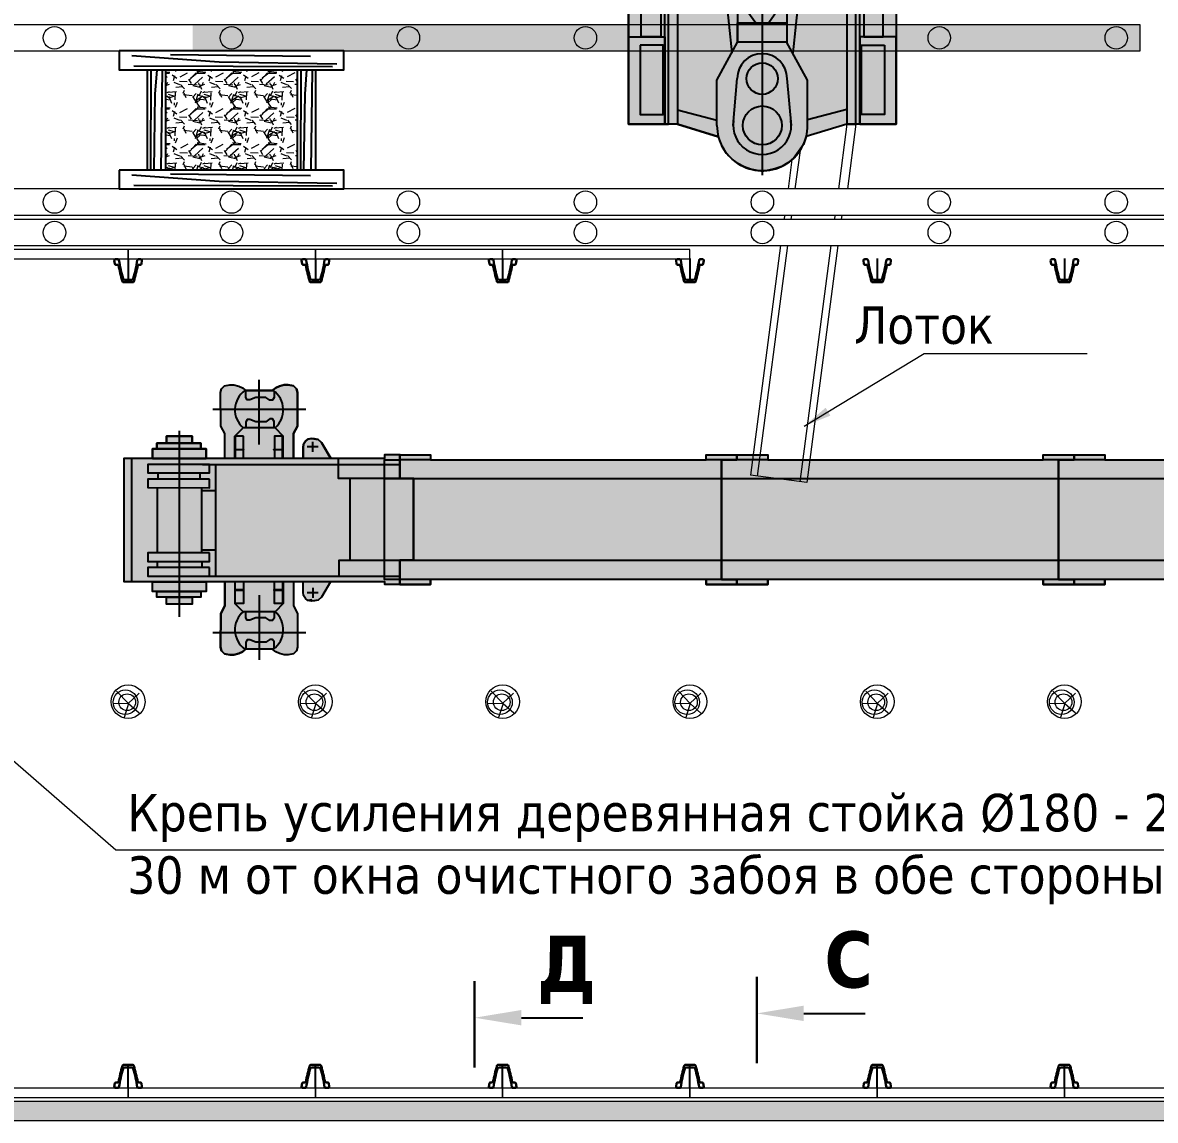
# Model space of a CAD drawing. Header units: millimetres. Extents: x 2161 to 3506, y -1213 to -250.
# Drawn here: x 2546.6 to 2607.1, y -435.4 to -376.7 of the extents above; entities that cross this region are included whole.
import ezdxf
from ezdxf import colors
from ezdxf.entities.mleader import LeaderData, LeaderLine
from ezdxf.math import Vec2, Vec3

# ---------------------------------------------------------------- set-up
doc = ezdxf.new("R2010")
doc.units = ezdxf.units.MM
doc.linetypes.add('ACAD_ISO04W100', pattern=[30, 24, -3, 0, -3])
doc.styles.get("Standard").update_dxf_attribs({"font": 'txt.shx'})
doc.styles.add('стиль', font='TAHOMA.TTF')
doc.dimstyles.new('Копия DIN', dxfattribs={"dimtxt": 2, "dimasz": 2.5, "dimexe": 0.5, "dimexo": 0.625, "dimtad": 0, "dimdec": 0, "dimlfac": 100, "dimzin": 4, "dimdsep": 46, "dimtxsty": 'стиль', "dimcen": 2.5, "dimclre": 256, "dimclrt": 256, "dimadec": 0, "dimazin": 2, "dimtfac": 1, "dimtdec": 0, "dimtmove": 0, "dimatfit": 3, "dimfxl": 0, "dimtvp": 1, "dimtolj": 1, "dimtzin": 0, "dimlwd": 0, "dimarcsym": 0})

# ---------------------------------------------------------------- blocks, each defined once
blk = doc.blocks.new('дер180')
at = {"color": 7, "lineweight": 15}
for points in [[(2532.583, -969.893), (2531.995, -970.457), (2531.22, -970.48)], [(2531.384, -969.799), (2532.019, -970.457), (2531.784, -971.209)], [(2532.589, -970.961), (2532.023, -970.465)]]:
    blk.add_lwpolyline(points, dxfattribs=at)
for centre, radius in [((2531.999, -970.356), 0.9), ((2531.854, -970.386), 0.658), ((2531.948, -970.386), 0.446)]:
    blk.add_circle(centre, radius, dxfattribs=at)
blk = doc.blocks.new('Привод 1')
blk.add_hatch(color=254).paths.add_polyline_path([(53.6, -1734.3), (1766, -1734.3), (1908.2, -1860.7), (1908.3, -3037.9), (1766.1, -3164.3), (53.7, -3164.6), (53.6, -2901.3), (-11.4, -2684.1), (-54.7, -2668.7), (-128.4, -2615.5), (-151.7, -2586.7), (-171.1, -2553.3), (-184.7, -2517.3), (-193.1, -2475.1), (-194.5, -2449.5), (-192.9, -2421.9), (-186.2, -2387), (-174.4, -2353), (-156.7, -2319.7), (-133.3, -2288.7), (-101.8, -2259.2), (-68.2, -2237), (-12.6, -2215.2), (53.6, -1997.6)])
for p, q in [((53.6, -1929), (1908.2, -1929)), ((53.6, -1997.6), (53.6, -1945.9)), ((1908.2, -1945.9), (1908.2, -1997.6)), ((1908.2, -1987.1), (1908.2, -2911.5)), ((53.6, -1997.6), (-12.6, -2215.2)), ((1908.2, -1997.6), (53.6, -1997.6)), ((130.6, -1997.6), (75.2, -2207.6)), ((1908.2, -2302.3), (1855.7, -2302.3)), ((1908.2, -2596.7), (1855.7, -2596.7)), ((53.6, -2901.3), (-11.4, -2684.1)), ((132.9, -2900.9), (76.5, -2691.2)), ((1908.2, -2901.4), (53.6, -2901.4)), ((53.6, -2901.4), (53.6, -2953)), ((1908.2, -2953), (1908.2, -2901.4)), ((53.6, -2970), (1908.2, -2970))]:
    blk.add_line(p, q)
for points in [[(53.6, -1734.3), (1766, -1734.3), (1908.2, -1860.7), (1908.3, -3037.9), (1766.1, -3164.3), (53.7, -3164.6), (53.6, -2901.3), (-11.4, -2684.1), (-54.7, -2668.7), (-128.4, -2615.5), (-151.7, -2586.7), (-171.1, -2553.3), (-184.7, -2517.3), (-193.1, -2475.1), (-194.5, -2449.5), (-192.9, -2421.9), (-186.2, -2387), (-174.4, -2353), (-156.7, -2319.7), (-133.3, -2288.7), (-101.8, -2259.2), (-68.2, -2237), (-12.6, -2215.2), (53.6, -1997.6), (53.6, -1734.3), (1766, -1734.3), (1908.2, -1860.7), (1908.2, -1860.7)], [(53.6, -1734.3), (53.6, -1949.5), (1908.2, -1949.5), (1908.2, -1860.7), (1766, -1734.3), (53.6, -1734.3), (53.6, -1949.5)], [(1367.1, -2264.7), (1367.1, -2098.6), (1154.7, -2098.6), (1154.7, -2264.7)], [(47.4, -2207.6), (288.4, -2207.6), (492.9, -2317.8)], [(764.6, -2228.4), (690.6, -2317.8), (492.9, -2317.8)], [(47.4, -2294.3), (297.4, -2315.7)], [(743.2, -2254.2), (435.5, -2286.8)], [(1367.8, -2264.7), (1616.8, -2264.7), (1616.8, -2634.3), (1118.8, -2634.3), (1118.8, -2264.7), (1154.7, -2264.7)], [(654.1, -2372.8), (595.5, -2415.3)], [(1953.3, -2449.5), (-218.5, -2449.5)], [(654.1, -2526.2), (595.5, -2483.7)], [(47.4, -2604.6), (297.4, -2582)], [(48, -2690.7), (289, -2690.1), (493.3, -2579.4)], [(765.1, -2670.1), (690.9, -2580.9), (493.3, -2581.4)], [(743.7, -2644.3), (435.9, -2612.5)], [(53.6, -3164.7), (53.6, -2949.5), (1908.2, -2949.5), (1908.2, -3038.3), (1766, -3164.7), (53.6, -3164.7), (53.6, -2949.5)]]:
    blk.add_lwpolyline(points)
for points in [[(53.6, -1734.3), (520.2, -1734.3), (520.2, -1929), (53.6, -1929)], [(1405.3, -1734.3), (1605.1, -1734.3), (1605.1, -1929), (1405.3, -1929)], [(476.5, -1796.5), (106.7, -1796.5), (106.7, -1919.3), (476.5, -1919.3)], [(520.2, -1803.5), (1405.3, -1803.5), (1405.3, -1907), (520.2, -1907)], [(1144.8, -2072.2), (1377, -2072.2), (1377, -2045.8), (1144.8, -2045.8)], [(1144.8, -2098.6), (1377, -2098.6), (1377, -2072.2), (1144.8, -2072.2)], [(1367.1, -2108.9), (1418.5, -2108.9), (1418.5, -2157.9), (1367.1, -2157.9)], [(1418.5, -2084.5), (1464.2, -2084.5), (1464.2, -2182.3), (1418.5, -2182.3)], [(1464.2, -2108.9), (1515.5, -2108.9), (1515.5, -2157.9), (1464.2, -2157.9)], [(1515.5, -2089.2), (1579.9, -2089.2), (1579.9, -2177.6), (1515.5, -2177.6)], [(764.6, -2217.2), (808, -2217.2), (808, -2681.8), (764.6, -2681.8)], [(808, -2235.1), (1075.4, -2235.1), (1075.4, -2663.9), (808, -2663.9)], [(847.1, -2235.1), (1019.4, -2235.1), (1019.4, -2322.1), (847.1, -2322.1)], [(1075.4, -2217.2), (1118.8, -2217.2), (1118.8, -2681.8), (1075.4, -2681.8)], [(1855.7, -2234), (1616.8, -2234), (1616.8, -2665), (1855.7, -2665)], [(1855.7, -2254.1), (1908.3, -2254.1), (1908.3, -2323.3), (1855.7, -2323.3)], [(492.9, -2317.8), (595.5, -2317.8), (595.5, -2581.4), (492.9, -2581.4)], [(654.1, -2372.8), (764.6, -2372.8), (764.6, -2526.2), (654.1, -2526.2)], [(847.1, -2406), (1019.4, -2406), (1019.4, -2493), (847.1, -2493)], [(847.1, -2663.9), (1019.4, -2663.9), (1019.4, -2576.8), (847.1, -2576.8)], [(1855.7, -2644.8), (1908.3, -2644.8), (1908.3, -2575.7), (1855.7, -2575.7)], [(53.6, -3164.7), (520.2, -3164.7), (520.2, -2970), (53.6, -2970)], [(476.5, -3102.5), (106.7, -3102.5), (106.7, -2979.7), (476.5, -2979.7)], [(520.2, -3095.4), (1405.3, -3095.4), (1405.3, -2992), (520.2, -2992)], [(1405.3, -3164.7), (1605.1, -3164.7), (1605.1, -2970), (1405.3, -2970)]]:
    blk.add_lwpolyline(points, close=True)
for centre, radius in [((1487.5, -1857.9), 51.7), ((47.4, -2449.5), 103.9), ((297.4, -2448.9), 83.9), ((1487.5, -3041.1), 51.7)]:
    blk.add_circle(centre, radius)
for centre, radius, start, end in [((47.4, -2449.5), 241.9, 90, 274.22949), ((47.4, -2449.5), 155.1, 80.4588, 279.5412), ((297.4, -2448.9), 133.2, 270, 90)]:
    blk.add_arc(centre, radius, start, end)
blk.add_ellipse((1261.2, -2264.7), major_axis=(-106.5, 0), ratio=0.693578, start_param=0, end_param=3.141593)
blk = doc.blocks.new('Рештак СП202')
blk.add_hatch(color=255).paths.add_polyline_path([(-3983.3, -5993.2), (-3819.1, -5993.2), (-3819.1, -6020.3), (-2347.5, -6020.3), (-2347.5, -5993.2), (-2183.3, -5993.2), (-2183.3, -6020.3), (-2101.2, -6020.3), (-2101.2, -6659.3), (-2183.3, -6659.3), (-2183.3, -6686.4), (-2347.5, -6686.4), (-2347.5, -6659.3), (-3819.1, -6659.3), (-3819.1, -6686.4), (-3983.3, -6686.4), (-3983.3, -6659.3), (-3901.2, -6659.3), (-3901.2, -6020.3), (-3983.3, -6020.3)])
for p, q in [((-3901.2, -6020.3), (-3901.2, -6659.3)), ((-2101.2, -6020.3), (-2101.2, -6659.3)), ((-3901.2, -6122.4), (-2101.2, -6122.4)), ((-3901.2, -6557.2), (-2101.2, -6557.2))]:
    blk.add_line(p, q)
for points in [[(-3983.3, -6020.3), (-3819.1, -6020.3), (-3819.1, -5993.2), (-3983.3, -5993.2)], [(-2347.5, -6020.3), (-2183.3, -6020.3), (-2183.3, -5993.2), (-2347.5, -5993.2)], [(-3983.3, -6659.3), (-3819.1, -6659.3), (-3819.1, -6686.4), (-3983.3, -6686.4)], [(-2347.5, -6659.3), (-2183.3, -6659.3), (-2183.3, -6686.4), (-2347.5, -6686.4)]]:
    blk.add_lwpolyline(points, close=True)
blk.add_lwpolyline([(-3983.3, -5993.2), (-3819.1, -5993.2), (-3819.1, -6020.3), (-2347.5, -6020.3), (-2347.5, -5993.2), (-2183.3, -5993.2), (-2183.3, -6020.3), (-2101.2, -6020.3), (-2101.2, -6659.3), (-2183.3, -6659.3), (-2183.3, -6686.4), (-2347.5, -6686.4), (-2347.5, -6659.3), (-3819.1, -6659.3), (-3819.1, -6686.4), (-3983.3, -6686.4), (-3983.3, -6659.3), (-3901.2, -6659.3), (-3901.2, -6020.3), (-3983.3, -6020.3), (-3983.3, -5993.2)])
blk = doc.blocks.new('Коцевая СП202')
blk.add_hatch(color=255).paths.add_polyline_path([(71544, 238.6), (71616.4, 238.8), (71616.4, 367.9), (71697.7, 367.9), (71697.7, 354.4), (71987.4, 354.4), (72035.1, 435.7), (72053.7, 451.4), (72088.1, 457.1), (72088.1, 449.6), (72108.1, 452.9), (72121, 442.8), (72131, 427.1), (72133.9, 408.6), (72133.8, 354.4), (72185.4, 354.4), (72185.4, 483), (72163.9, 523), (72162.5, 703), (72168.2, 721.6), (72184, 738.8), (72212.6, 744.5), (72234, 744.5), (72259.8, 737.3), (72279.8, 727.3), (72292.7, 717.3), (72292.7, 714), (72440.8, 714), (72444.3, 717.3), (72457.2, 727.3), (72477.3, 737.3), (72503, 744.5), (72526.2, 744.1), (72553.1, 738.8), (72568.8, 721.6), (72574.5, 703), (72573.1, 523), (72551.6, 483), (72551.6, 354.4), (72651.8, 354.6), (72651.9, 405.1), (72679.4, 405.1), (72679.4, 436.1), (72725.4, 436.1), (72725.4, 474), (72863.4, 474), (72863.4, 436.1), (72915.1, 436.1), (72915.1, 405.1), (72938.1, 405.1), (72938.1, 354.3), (73088.8, 354.3), (73088.8, -306.9), (72938, -306.9), (72938, -355.8), (72915.1, -355.8), (72915.1, -386.8), (72863.3, -386.8), (72863.3, -424.7), (72725.4, -424.7), (72725.4, -386.8), (72679.4, -386.8), (72679.4, -355.8), (72651.8, -355.8), (72651.8, -306.9), (72551.6, -306.9), (72551.6, -437.6), (72573.1, -477.6), (72574.5, -657.6), (72568.8, -676.2), (72553.1, -693.4), (72524.4, -699.1), (72503, -699.1), (72477.2, -691.9), (72457.2, -681.9), (72444.3, -671.9), (72440.8, -668.6), (72294.1, -668.6), (72292.7, -671.9), (72279.8, -681.9), (72259.8, -691.9), (72234, -699.1), (72212.5, -699.1), (72183.9, -693.4), (72168.2, -676.2), (72162.5, -657.6), (72163.9, -477.6), (72185.4, -437.6), (72185.4, -306.9), (72133.8, -306.9), (72133.8, -363.1), (72131, -381.7), (72121, -397.4), (72108.1, -407.4), (72088, -411.7), (72053.7, -406), (72035.1, -390.3), (71986.2, -306.9), (71697.7, -306.9), (71697.7, -325.3), (71616.4, -325.3), (71616.4, -200.1), (71544, -200.1)])
at = {"color": 7}
for p, q in [((71646.9, 367.9), (71646.9, 367.9)), ((71654.3, 367.9), (71654.3, 367.9)), ((71697.7, 367.9), (71697.7, 354.4)), ((71616.4, 354.4), (71616.4, 238.8)), ((71544, 238.6), (71544, -195.6)), ((71616.4, -200.1), (71616.4, -306.9))]:
    blk.add_line(p, q, dxfattribs=at)
blk.add_lwpolyline([(71544, 238.6), (71616.4, 238.8), (71616.4, 367.9), (71697.7, 367.9), (71697.7, 367.9), (71697.7, 367.9), (71697.7, 367.9), (71697.7, 367.9), (71697.7, 367.9), (71697.7, 354.4), (71987.4, 354.4), (72035.1, 435.7), (72053.7, 451.4), (72088.1, 457.1), (72088.1, 449.6), (72108.1, 452.9), (72121, 442.8), (72131, 427.1), (72133.9, 408.6), (72133.8, 354.4), (72185.4, 354.4), (72185.4, 483), (72163.9, 523), (72162.5, 703), (72168.2, 721.6), (72184, 738.8), (72212.6, 744.5), (72234, 744.5), (72259.8, 737.3), (72279.8, 727.3), (72292.7, 717.3), (72292.7, 714), (72440.8, 714), (72444.3, 717.3), (72457.2, 727.3), (72477.3, 737.3), (72503, 744.5), (72526.2, 744.1), (72553.1, 738.8), (72568.8, 721.6), (72574.5, 703), (72573.1, 523), (72551.6, 483), (72551.6, 354.4), (72651.8, 354.6), (72651.9, 405.1), (72679.4, 405.1), (72679.4, 436.1), (72725.4, 436.1), (72725.4, 474), (72863.4, 474), (72863.4, 436.1), (72915.1, 436.1), (72915.1, 405.1), (72938.1, 405.1), (72938.1, 354.3), (73088.8, 354.3), (73088.8, -306.9), (72938, -306.9), (72938, -355.8), (72915.1, -355.8), (72915.1, -386.8), (72863.3, -386.8), (72863.3, -424.7), (72725.4, -424.7), (72725.4, -386.8), (72679.4, -386.8), (72679.4, -355.8), (72651.8, -355.8), (72651.8, -306.9), (72551.6, -306.9), (72551.6, -437.6), (72573.1, -477.6), (72574.5, -657.6), (72568.8, -676.2), (72553.1, -693.4), (72524.4, -699.1), (72503, -699.1), (72477.2, -691.9), (72457.2, -681.9), (72444.3, -671.9), (72440.8, -668.6), (72294.1, -668.6), (72292.7, -671.9), (72279.8, -681.9), (72259.8, -691.9), (72234, -699.1), (72212.5, -699.1), (72183.9, -693.4), (72168.2, -676.2), (72162.5, -657.6), (72163.9, -477.6), (72185.4, -437.6), (72185.4, -306.9), (72133.8, -306.9), (72133.8, -363.1), (72131, -381.7), (72121, -397.4), (72108.1, -407.4), (72088, -411.7), (72053.7, -406), (72035.1, -390.3), (71986.2, -306.9), (71697.7, -306.9), (71697.7, -306.9), (71697.7, -325.3), (71697.7, -325.3), (71616.4, -325.3), (71616.4, -325.3), (71616.4, -325.3), (71616.4, -325.3), (71616.4, -200.1), (71544, -200.1), (71544, 238.6), (71544, 238.6), (71544, 238.6), (71544, 238.6)])
for points in [[(72185.4, 354.4), (72185.4, 483), (72163.9, 523), (72162.5, 703), (72168.2, 721.6), (72184, 738.8), (72212.6, 744.5), (72234, 744.5), (72259.8, 737.3), (72279.8, 727.3), (72292.7, 717.3)], [(72368.5, 424.3), (72368.5, 770.1)], [(72551.6, 354.4), (72551.6, 483), (72573.1, 523), (72574.5, 703), (72568.8, 721.6), (72553.1, 738.8), (72524.5, 744.5), (72503, 744.5), (72477.3, 737.3), (72457.2, 727.3), (72444.3, 717.3)], [(72288.4, 709.1), (72288.4, 675.1), (72296.9, 661.5), (72311, 661.5), (72333.1, 676.4), (72386.3, 676.4), (72418.2, 663.6), (72432.6, 663.6), (72439.5, 676.8), (72439.5, 709.5)], [(72291.8, 714), (72440.8, 714)], [(72118.1, 626.7), (72616, 626.7)], [(72288.4, 513.7), (72288.4, 547.7), (72296.9, 561.3), (72311, 561.3), (72333.1, 546.4), (72386.3, 546.4), (72418.2, 559.1), (72432.6, 559.1), (72439.4, 546), (72439.4, 513.2)], [(72239.7, 354.4), (72239.7, 470.1), (72281.2, 513)], [(72283.1, 513.7), (72451.1, 513.7)], [(72497.3, 354.4), (72497.3, 470.1), (72455.8, 513)], [(72794.3, 541.2), (72794.3, -452.6)], [(71987.4, 354.4), (72035.1, 435.7), (72053.7, 451.4), (72072.3, 455.7), (72088.1, 457.1), (72108.1, 452.9), (72121, 442.8), (72131, 427.1), (72133.9, 408.6), (72133.8, 354.4)], [(72082.3, 385.7), (72082.3, 438.6)], [(72242.6, 354.4), (72242.6, 470.1), (72287, 470.1), (72287, 354.4)], [(72451.5, 354.4), (72451.5, 470.1), (72495.8, 470.1), (72495.8, 354.4)], [(72053.7, 412.8), (72111, 412.8)], [(71940.3, 323.5), (71940.3, 238.6), (71544, 238.6)], [(72655.8, 323.2), (71620.3, 323.3)], [(71697.7, 354.4), (73088.8, 354.3), (73088.8, -306.9), (71697.7, -306.9)], [(72599.7, 319), (72599.6, -274.8)], [(73048.8, 354.7), (73048.8, -308)], [(72673.1, 278), (72673.1, 245.8)], [(72911.2, 277.3), (72911.2, 245.1)], [(71544, 238.6), (71544, -200.1)], [(71882.5, 238.6), (71882.5, -200.1)], [(72599.7, 184), (72673.7, 184)], [(72673.7, 196.7), (72673.7, -149.9)], [(72911, 199.2), (72911, -149.9)], [(72599.6, -132.1), (72673.7, -132.1)], [(71947, -305.4), (71947, -200.1), (71544, -200.1)], [(72682.6, -194.5), (72682.6, -227.9)], [(72908.3, -194.5), (72908.3, -227.9)], [(72671.1, -273.2), (71616.4, -273.2)], [(71986.5, -307.4), (72035.1, -390.3), (72053.7, -406), (72072.3, -410.3), (72088, -411.7), (72108.1, -407.4), (72121, -397.4), (72131, -381.7), (72133.8, -363.1), (72133.8, -304.6)], [(72082.3, -340.3), (72082.3, -393.1)], [(72185.4, -308.9), (72185.4, -437.6), (72163.9, -477.6), (72162.5, -657.6), (72168.2, -676.2), (72183.9, -693.4), (72212.5, -699.1), (72234, -699.1), (72259.8, -691.9), (72279.8, -681.9), (72292.7, -671.9)], [(72239.7, -308.9), (72239.7, -424.7), (72281.2, -467.6)], [(72551.6, -309), (72551.6, -437.6), (72573.1, -477.6), (72574.5, -657.6), (72568.8, -676.2), (72553.1, -693.4), (72524.4, -699.1), (72503, -699.1), (72477.2, -691.9), (72457.2, -681.9), (72444.3, -671.9)], [(72497.3, -309), (72497.3, -424.7), (72455.8, -467.6)], [(72053.7, -367.4), (72110.9, -367.4)], [(72368.5, -378.9), (72368.5, -724.7)], [(72283, -468.3), (72451.1, -468.3)], [(72288.4, -468.3), (72288.4, -502.3), (72296.9, -515.9), (72310.9, -515.9), (72333.1, -501), (72386.2, -501), (72418.2, -513.7), (72432.6, -513.7), (72439.4, -500.6), (72439.4, -467.8)], [(72118.1, -566.1), (72616, -566.1)], [(72288.4, -663.7), (72288.4, -629.7), (72296.9, -616.1), (72310.9, -616.1), (72333.1, -631), (72386.2, -631), (72418.2, -618.2), (72432.6, -618.2), (72439.4, -631.4), (72439.4, -664.1)], [(72291.8, -668.6), (72440.8, -668.6)]]:
    blk.add_lwpolyline(points, dxfattribs=at)
for points in [[(72679.4, 436.1), (72915.1, 436.1), (72915.1, 406.3), (72679.4, 406.3)], [(72725.4, 474), (72863.4, 474), (72863.4, 436.1), (72725.4, 436.1)], [(72242.6, 397.2), (72289.8, 397.2), (72289.8, 398.7), (72242.6, 398.7)], [(72451.5, 397.2), (72498.7, 397.2), (72498.7, 398.7), (72451.5, 398.7)], [(72651.9, 405.1), (72938.1, 405.1), (72938.1, 354.6), (72651.8, 354.6)], [(72633, 277.8), (72963.4, 277.8), (72963.4, 323.2), (72633, 323.2)], [(72633, 199.1), (72963.4, 199.1), (72963.4, 244.5), (72633, 244.5)], [(72633, -194.5), (72963.4, -194.5), (72963.4, -149.1), (72633, -149)], [(72633, -273.2), (72963.4, -273.2), (72963.4, -227.8), (72633, -227.8)], [(72242.6, -424.7), (72286.9, -424.7), (72286.9, -306.1), (72242.6, -306.1)], [(72242.6, -351.8), (72289.8, -351.8), (72289.8, -353.2), (72242.6, -353.2)], [(72451.5, -424.7), (72495.8, -424.7), (72495.8, -306.1), (72451.5, -306.1)], [(72451.5, -351.8), (72498.7, -351.8), (72498.7, -353.3), (72451.5, -353.3)], [(72651.8, -355.8), (72938, -355.8), (72938, -305.3), (72651.8, -305.3)], [(72679.4, -386.8), (72915.1, -386.8), (72915.1, -357), (72679.4, -357)], [(72725.4, -424.7), (72863.3, -424.7), (72863.3, -386.8), (72725.4, -386.8)]]:
    blk.add_lwpolyline(points, close=True, dxfattribs=at)
for centre, start, end in [((72367.1, 610), 125.62106, 228.9199), ((72369.7, 610), 311.07769, 54.37653), ((72367, -564.6), 131.07769, 234.37653), ((72369.7, -564.6), 305.62106, 48.9199)]:
    blk.add_arc(centre, 127.8, start, end, dxfattribs=at)

msp = doc.modelspace()

# ---------------------------------------------------------------- hatches: boundary and pattern name
at = {"linetype": 'ByBlock', "lineweight": -2}
msp.add_hatch(color=7, dxfattribs=at).paths.add_polyline_path([(2555.721, -376.858), (2606.318, -376.858), (2606.318, -378.258), (2555.721, -378.258)])
at = {"lineweight": 15}
h = msp.add_hatch(color=9, dxfattribs=at)
edge = h.paths.add_edge_path()
edge.add_arc((2567.25, -377.558), 0.6, 0, 360)
h = msp.add_hatch(color=9, dxfattribs=at)
edge = h.paths.add_edge_path()
edge.add_arc((2576.7, -377.558), 0.6, 0, 360)
h = msp.add_hatch(color=9, dxfattribs=at)
edge = h.paths.add_edge_path()
edge.add_arc((2595.6, -377.558), 0.6, 0, 360)
h = msp.add_hatch(color=9, dxfattribs=at)
edge = h.paths.add_edge_path()
edge.add_arc((2605.05, -377.558), 0.6, 0, 360)
h = msp.add_hatch(dxfattribs=at)
h.set_pattern_fill('GRAVEL', scale=0.075, style=0)
h.set_pattern_definition([(228.0128, (-930.03237, 560.74982), (-15.2400129494, -17.145021067), [0.25629075, -25.372875]), (184.9697, (-930.20382, 560.55932), (22.8600369796, 1.9049865565), [0.43980375, -43.5405]), (132.5104, (-930.64197, 560.52122), (19.0499861387, -20.9550204693), [0.3101115, -30.701025]), (267.2737, (-931.38492, 560.04497), (1.9049917281, 38.09998774), [0.40050375, -39.6498]), (292.8337, (-931.40397, 559.64492), (-9.5250270416, 22.8600129975), [0.3927255, -38.87985]), (357.2737, (-931.25157, 559.28297), (-38.09998774, 1.9049917281), [0.40050375, -39.6498]), (37.6942, (-930.85152, 559.26392), (-24.7650156459, -19.0499830177), [0.5296455, -52.434825]), (72.2553, (-930.43242, 559.58777), (13.3350266741, 41.9100121545), [0.50004, -49.503975]), (121.4296, (-930.28002, 560.06402), (-15.2400039264, 24.76497087), [0.40185975, -39.784125]), (175.2364, (-930.48957, 560.40692), (20.95498354, -1.904982122), [0.45878475, -22.480425]), (222.3974, (-930.94677, 560.44502), (-22.8600006879, -20.954972738), [0.5933085, -58.7376]), (138.8141, (-929.49897, 560.02592), (-13.334991506, 11.429982418), [0.20250375, -20.04795]), (171.4692, (-929.65137, 560.15927), (24.7649621967, -3.8100096), [0.3852615, -38.14095]), (225, (-930.0324, 560.2164), (-4e-16, -1.9049987), [0.2694067, -2.4246675]), (203.1986, (-930.16572, 560.44502), (9.52503212, 3.810016706), [0.14508075, -14.36295]), (291.8014, (-930.29907, 560.38787), (-1.905001336, 5.71500368), [0.2051745, -10.0536]), (30.9638, (-930.22287, 560.19737), (5.714993966, 3.81000297), [0.33324, -10.774725]), (161.5651, (-929.9371, 560.3688), (3.81000174, -1.90499717), [0.2409652, -5.783175]), (16.3895, (-931.40397, 560.38787), (19.0500105105, 5.7149881125), [0.337566, -33.4191]), (70.3462, (-931.08012, 560.48312), (-7.6199787665, -20.9549703664), [0.28319925, -28.03665]), (293.1986, (-929.93712, 560.74982), (-3.810016706, 9.52503212), [0.29016, -14.2179]), (343.6105, (-929.82282, 560.48312), (-19.0500105105, 5.7149881125), [0.337566, -33.4191]), (339.444, (-931.40397, 559.20677), (-9.525011823, 3.809995377), [0.32552625, -15.950775]), (294.7751, (-931.09917, 559.09247), (-9.5249778027, 20.9549902696), [0.272754, -27.0027]), (66.8014, (-929.91807, 558.84482), (3.810016706, 9.52503212), [0.29016, -14.2179]), (17.354, (-929.80377, 559.11152), (-24.7650013364, -7.6199885067), [0.31933725, -31.6143]), (69.444, (-930.85152, 558.84482), (-3.809995377, -9.525011823), [0.1627635, -16.1136]), (101.3099, (-930.03237, 558.84482), (-1.904990597, 7.619975596), [0.0971362, -9.6165]), (165.9638, (-930.0514, 558.94007), (5.715004016, -1.904996703), [0.3927255, -7.4617875]), (186.009, (-930.43242, 559.03532), (19.0499719083, 1.9049955514), [0.36395025, -36.03105]), (303.6901, (-930.22287, 560.0259), (-1.90500065, 3.809996324), [0.274743, -6.593835]), (353.1572, (-930.07047, 559.79732), (32.3850133925, -3.8100170637), [0.47966775, -47.487]), (60.9454, (-929.59422, 559.74017), (-7.619982274, -13.334968208), [0.196131, -19.41705]), (90, (-929.499, 559.9116), (-1.905, 1.905), [0.1143, -1.7907]), (120.2564, (-930.47052, 559.09247), (7.61998385, -13.3349932744), [0.26465025, -26.200425]), (48.0128, (-930.60387, 559.32107), (15.2400129494, 17.145021067), [0.51258225, -25.1166]), (0, (-930.261, 559.702), (1.905, 1.905), [0.4953, -1.4097]), (325.3048, (-929.76567, 559.70207), (-19.0499669932, 13.335001268), [0.3012075, -29.819475]), (254.0546, (-929.51802, 559.53062), (-1.90500486, -7.620018152), [0.27737175, -13.591275]), (207.646, (-929.59422, 559.26392), (-36.1949872868, -19.050011981), [0.45160875, -44.709375]), (175.4261, (-929.99427, 559.05437), (-24.7650057036, 1.9049907834), [0.47777175, -47.29935]), (175.4261, (-929.99427, 559.05437), (-24.7650057036, 1.9049907834), [0.47777175, -47.29935])])
h.paths.add_polyline_path([(2554.303, -384.628), (2561.303, -384.628), (2561.303, -379.258), (2554.303, -379.258)])
msp.add_hatch(color=8, dxfattribs=at).paths.add_polyline_path([(2518.286, -434.372), (2518.286, -435.372), (2656.218, -435.372), (2656.218, -434.372)])

# ---------------------------------------------------------------- linework, layer by layer
at = {"color": 7, "lineweight": 15}
for p, q in [((2556.198, -376.858), (2526.198, -376.858)), ((2586.198, -376.858), (2556.198, -376.858)), ((2606.318, -376.858), (2576.748, -376.858)), ((2606.318, -378.258), (2606.318, -376.858)), ((2526.198, -378.258), (2556.198, -378.258)), ((2556.198, -378.258), (2586.198, -378.258)), ((2576.748, -378.258), (2606.318, -378.258)), ((2590.665, -382.173), (2590.211, -385.628, 0.19)), ((2591.147, -382.174), (2590.693, -385.628, 0.19)), ((2587.727, -384.059, 0.1), (2587.521, -385.628, 0.186)), ((2588.161, -383.575, 0.086), (2587.891, -385.628, 0.199)), ((2565.216, -385.628), (2535.216, -385.628)), ((2595.216, -385.628), (2565.216, -385.628)), ((2625.216, -385.628), (2595.216, -385.628)), ((2535.216, -387.028), (2565.216, -387.028)), ((2565.216, -387.028), (2595.216, -387.028)), ((2587.337, -387.028, 0.263), (2587.307, -387.253, 0.276)), ((2587.707, -387.028, 0.276), (2587.677, -387.253, 0.288)), ((2590.027, -387.028, 0.267), (2589.997, -387.253, 0.279)), ((2590.397, -387.028, 0.279), (2590.368, -387.253, 0.291)), ((2595.216, -387.028), (2625.216, -387.028)), ((2556.198, -387.253), (2526.198, -387.253)), ((2586.198, -387.253), (2556.198, -387.253)), ((2616.198, -387.253), (2586.198, -387.253)), ((2526.198, -388.653), (2556.198, -388.653)), ((2556.198, -388.653), (2586.198, -388.653)), ((2587.123, -388.653, 0.352), (2585.511, -400.919, 1.026)), ((2587.493, -388.653, 0.365), (2585.874, -400.966, 1.041)), ((2586.198, -388.653), (2616.198, -388.653)), ((2589.813, -388.653, 0.356), (2588.155, -401.264, 1.059)), ((2590.184, -388.653, 0.368), (2588.519, -401.312, 1.063)), ((2588.519, -401.312, 1.063), (2585.511, -400.919, 1.026))]:
    msp.add_line(p, q, dxfattribs=at)
at = {"color": 7, "lineweight": 30}
for p, q in [((2551.545, -389.448), (2551.572, -389.629)), ((2551.605, -389.381), (2551.733, -389.381)), ((2552.832, -389.381), (2552.96, -389.381)), ((2553.02, -389.448), (2552.993, -389.629)), ((2561.545, -389.448), (2561.572, -389.629)), ((2561.605, -389.381), (2561.733, -389.381)), ((2562.832, -389.381), (2562.96, -389.381)), ((2563.02, -389.448), (2562.993, -389.629)), ((2571.545, -389.448), (2571.572, -389.629)), ((2571.605, -389.381), (2571.733, -389.381)), ((2572.832, -389.381), (2572.96, -389.381)), ((2573.02, -389.448), (2572.993, -389.629)), ((2581.545, -389.448), (2581.572, -389.629)), ((2581.605, -389.381), (2581.733, -389.381)), ((2582.832, -389.381), (2582.96, -389.381)), ((2583.02, -389.448), (2582.993, -389.629)), ((2591.545, -389.448), (2591.572, -389.629)), ((2591.605, -389.381), (2591.733, -389.381)), ((2592.832, -389.381), (2592.96, -389.381)), ((2593.02, -389.448), (2592.993, -389.629)), ((2601.545, -389.448), (2601.572, -389.629)), ((2601.605, -389.381), (2601.733, -389.381)), ((2602.832, -389.381), (2602.96, -389.381)), ((2603.02, -389.448), (2602.993, -389.629)), ((2551.621, -389.671), (2551.717, -389.671)), ((2552.848, -389.671), (2552.943, -389.671)), ((2561.621, -389.671), (2561.717, -389.671)), ((2562.848, -389.671), (2562.943, -389.671)), ((2571.621, -389.671), (2571.717, -389.671)), ((2572.848, -389.671), (2572.943, -389.671)), ((2581.621, -389.671), (2581.717, -389.671)), ((2582.848, -389.671), (2582.943, -389.671)), ((2591.621, -389.671), (2591.717, -389.671)), ((2592.848, -389.671), (2592.943, -389.671)), ((2601.621, -389.671), (2601.717, -389.671)), ((2602.848, -389.671), (2602.943, -389.671)), ((2552.031, -390.611), (2552.534, -390.611)), ((2552.104, -390.481), (2552.461, -390.481)), ((2562.031, -390.611), (2562.534, -390.611)), ((2562.104, -390.481), (2562.461, -390.481)), ((2572.031, -390.611), (2572.534, -390.611)), ((2572.104, -390.481), (2572.461, -390.481)), ((2582.031, -390.611), (2582.534, -390.611)), ((2582.104, -390.481), (2582.461, -390.481)), ((2592.031, -390.611), (2592.534, -390.611)), ((2592.104, -390.481), (2592.461, -390.481)), ((2602.031, -390.611), (2602.534, -390.611)), ((2602.104, -390.481), (2602.461, -390.481)), ((2552.031, -432.411), (2552.534, -432.411)), ((2562.031, -432.411), (2562.534, -432.411)), ((2572.031, -432.411), (2572.534, -432.411)), ((2582.031, -432.411), (2582.534, -432.411)), ((2592.031, -432.411), (2592.534, -432.411)), ((2602.031, -432.411), (2602.534, -432.411)), ((2552.104, -432.541), (2552.461, -432.541)), ((2562.104, -432.541), (2562.461, -432.541)), ((2572.104, -432.541), (2572.461, -432.541)), ((2582.104, -432.541), (2582.461, -432.541)), ((2592.104, -432.541), (2592.461, -432.541)), ((2602.104, -432.541), (2602.461, -432.541)), ((2551.545, -433.574), (2551.572, -433.393)), ((2551.605, -433.641), (2551.733, -433.641)), ((2551.621, -433.351), (2551.717, -433.351)), ((2552.832, -433.641), (2552.96, -433.641)), ((2552.848, -433.351), (2552.943, -433.351)), ((2553.02, -433.574), (2552.993, -433.393)), ((2561.545, -433.574), (2561.572, -433.393)), ((2561.605, -433.641), (2561.733, -433.641)), ((2561.621, -433.351), (2561.717, -433.351)), ((2562.832, -433.641), (2562.96, -433.641)), ((2562.848, -433.351), (2562.943, -433.351)), ((2563.02, -433.574), (2562.993, -433.393)), ((2571.545, -433.574), (2571.572, -433.393)), ((2571.605, -433.641), (2571.733, -433.641)), ((2571.621, -433.351), (2571.717, -433.351)), ((2572.832, -433.641), (2572.96, -433.641)), ((2572.848, -433.351), (2572.943, -433.351)), ((2573.02, -433.574), (2572.993, -433.393)), ((2581.545, -433.574), (2581.572, -433.393)), ((2581.605, -433.641), (2581.733, -433.641)), ((2581.621, -433.351), (2581.717, -433.351)), ((2582.832, -433.641), (2582.96, -433.641)), ((2582.848, -433.351), (2582.943, -433.351)), ((2583.02, -433.574), (2582.993, -433.393)), ((2591.545, -433.574), (2591.572, -433.393)), ((2591.605, -433.641), (2591.733, -433.641)), ((2591.621, -433.351), (2591.717, -433.351)), ((2592.832, -433.641), (2592.96, -433.641)), ((2592.848, -433.351), (2592.943, -433.351)), ((2593.02, -433.574), (2592.993, -433.393)), ((2601.545, -433.574), (2601.572, -433.393)), ((2601.605, -433.641), (2601.733, -433.641)), ((2601.621, -433.351), (2601.717, -433.351)), ((2602.832, -433.641), (2602.96, -433.641)), ((2602.848, -433.351), (2602.943, -433.351)), ((2603.02, -433.574), (2602.993, -433.393))]:
    msp.add_line(p, q, dxfattribs=at)
at = {"color": 7, "linetype": 'ACAD_ISO04W100'}
for p, q in [((2552.282, -389.349), (2552.282, -390.644)), ((2562.282, -389.349), (2562.282, -390.644)), ((2572.282, -389.349), (2572.282, -390.644)), ((2582.282, -389.349), (2582.282, -390.644)), ((2592.282, -389.349), (2592.282, -390.644)), ((2602.282, -389.349), (2602.282, -390.644)), ((2552.282, -433.673), (2552.282, -432.378)), ((2562.282, -433.673), (2562.282, -432.378)), ((2572.282, -433.673), (2572.282, -432.378)), ((2582.282, -433.673), (2582.282, -432.378)), ((2592.282, -433.673), (2592.282, -432.378)), ((2602.282, -433.673), (2602.282, -432.378))]:
    msp.add_line(p, q, dxfattribs=at)
at = {"color": 0, "linetype": 'Continuous', "lineweight": 30}
for p, q in [((2570.782, -427.94), (2570.782, -432.552)), ((2585.858, -427.71), (2585.858, -432.321))]:
    msp.add_line(p, q, dxfattribs=at)
at = {"color": 7}
for points in [[(2551.803, -378.258), (2551.803, -379.258), (2563.803, -379.258), (2563.803, -378.258), (2551.803, -378.258)], [(2552.475, -378.496), (2557.135, -378.844), (2563.435, -378.947)], [(2554.541, -378.444), (2562.015, -378.534)], [(2552.591, -379.05), (2563.19, -379.089)], [(2553.303, -379.258), (2553.303, -384.628)], [(2553.498, -379.258), (2553.478, -384.628)], [(2553.814, -379.258), (2553.716, -380.56), (2553.65, -384.628)], [(2554.101, -379.258), (2554.036, -384.628)], [(2554.303, -384.628), (2554.303, -379.258)], [(2561.303, -379.258), (2561.303, -384.628)], [(2561.498, -379.258), (2561.478, -384.628)], [(2561.814, -379.258), (2561.716, -380.56), (2561.65, -384.628)], [(2562.101, -379.258), (2562.036, -384.628)], [(2562.303, -384.628), (2562.303, -379.258)], [(2551.803, -384.628), (2551.803, -385.628), (2563.803, -385.628), (2563.803, -384.628), (2551.803, -384.628)], [(2552.475, -384.866), (2557.135, -385.214), (2563.435, -385.317)], [(2554.541, -384.814), (2562.015, -384.904)], [(2552.591, -385.42), (2563.19, -385.459)]]:
    msp.add_lwpolyline(points, dxfattribs=at)
at = {"color": 7, "lineweight": 15}
for points in [[(2542.282, -388.852), (2542.282, -389.352), (2552.282, -389.352), (2552.282, -388.852), (2542.282, -388.852)], [(2552.282, -388.852), (2552.282, -389.352), (2562.282, -389.352), (2562.282, -388.852), (2552.282, -388.852)], [(2562.282, -388.852), (2562.282, -389.352), (2572.282, -389.352), (2572.282, -388.852), (2562.282, -388.852)], [(2572.282, -388.852), (2572.282, -389.352), (2582.282, -389.352), (2582.282, -388.852), (2572.282, -388.852)], [(2542.282, -433.652), (2542.282, -434.152), (2552.282, -434.152), (2552.282, -433.652), (2542.282, -433.652)], [(2552.282, -433.652), (2552.282, -434.152), (2562.282, -434.152), (2562.282, -433.652), (2552.282, -433.652)], [(2562.282, -433.652), (2562.282, -434.152), (2572.282, -434.152), (2572.282, -433.652), (2562.282, -433.652)], [(2572.282, -433.652), (2572.282, -434.152), (2582.282, -434.152), (2582.282, -433.652), (2572.282, -433.652)], [(2582.282, -433.652), (2582.282, -434.152), (2592.282, -434.152), (2592.282, -433.652), (2582.282, -433.652)], [(2592.282, -433.652), (2592.282, -434.152), (2602.282, -434.152), (2602.282, -433.652), (2592.282, -433.652)], [(2602.282, -433.652), (2602.282, -434.152), (2612.282, -434.152), (2612.282, -433.652), (2602.282, -433.652)], [(2656.218, -434.372), (2518.286, -434.372)], [(2518.286, -435.372), (2656.218, -435.372)]]:
    msp.add_lwpolyline(points, dxfattribs=at)
for centre in [(2548.35, -377.558), (2557.8, -377.558), (2567.25, -377.558), (2576.7, -377.558), (2595.6, -377.558), (2605.05, -377.558), (2548.35, -386.328), (2557.8, -386.328), (2567.25, -386.328), (2576.7, -386.328), (2586.15, -386.328), (2595.6, -386.328), (2605.05, -386.328), (2548.35, -387.953), (2557.8, -387.953), (2567.25, -387.953), (2576.7, -387.953), (2586.15, -387.953), (2595.6, -387.953), (2605.05, -387.953)]:
    msp.add_circle(centre, 0.6, dxfattribs=at)
at = {"color": 7, "lineweight": 30}
for centre, radius, start, end in [((2551.605, -389.441), 0.06, 89.40595, 190.01711), ((2551.733, -389.441), 0.06, 8.18923, 90), ((2559.108, -388.331), 7.398, 188.56037, 196.32129), ((2545.457, -388.331), 7.398, 343.67871, 351.43963), ((2552.832, -389.441), 0.06, 90, 171.81077), ((2552.96, -389.441), 0.06, 349.98289, 90.59405), ((2561.605, -389.441), 0.06, 89.40595, 190.01711), ((2561.733, -389.441), 0.06, 8.18923, 90), ((2569.108, -388.331), 7.398, 188.56037, 196.32129), ((2555.457, -388.331), 7.398, 343.67871, 351.43963), ((2562.832, -389.441), 0.06, 90, 171.81077), ((2562.96, -389.441), 0.06, 349.98289, 90.59405), ((2571.605, -389.441), 0.06, 89.40595, 190.01711), ((2571.733, -389.441), 0.06, 8.18923, 90), ((2579.108, -388.331), 7.398, 188.56037, 196.32129), ((2565.457, -388.331), 7.398, 343.67871, 351.43963), ((2572.832, -389.441), 0.06, 90, 171.81077), ((2572.96, -389.441), 0.06, 349.98289, 90.59405), ((2581.605, -389.441), 0.06, 89.40595, 190.01711), ((2581.733, -389.441), 0.06, 8.18923, 90), ((2589.108, -388.331), 7.398, 188.56037, 196.32129), ((2575.457, -388.331), 7.398, 343.67871, 351.43963), ((2582.832, -389.441), 0.06, 90, 171.81077), ((2582.96, -389.441), 0.06, 349.98289, 90.59405), ((2591.605, -389.441), 0.06, 89.40595, 190.01711), ((2591.733, -389.441), 0.06, 8.18923, 90), ((2599.108, -388.331), 7.398, 188.56037, 196.32129), ((2585.457, -388.331), 7.398, 343.67871, 351.43963), ((2592.832, -389.441), 0.06, 90, 171.81077), ((2592.96, -389.441), 0.06, 349.98289, 90.59405), ((2601.605, -389.441), 0.06, 89.40595, 190.01711), ((2601.733, -389.441), 0.06, 8.18923, 90), ((2609.108, -388.331), 7.398, 188.56037, 196.32129), ((2595.457, -388.331), 7.398, 343.67871, 351.43963), ((2602.832, -389.441), 0.06, 90, 171.81077), ((2602.96, -389.441), 0.06, 349.98289, 90.59405), ((2551.621, -389.621), 0.05, 187.35882, 270.43725), ((2551.717, -389.721), 0.05, 11.75312, 90), ((2570.876, -385.537), 19.561, 192.31635, 194.89843), ((2533.688, -385.537), 19.561, 345.10157, 347.68365), ((2552.848, -389.721), 0.05, 90, 168.24688), ((2552.943, -389.621), 0.05, 269.56275, 352.64118), ((2561.621, -389.621), 0.05, 187.35882, 270.43725), ((2561.717, -389.721), 0.05, 11.75312, 90), ((2580.876, -385.537), 19.561, 192.31635, 194.89843), ((2543.688, -385.537), 19.561, 345.10157, 347.68365), ((2562.848, -389.721), 0.05, 90, 168.24688), ((2562.943, -389.621), 0.05, 269.56275, 352.64118), ((2571.621, -389.621), 0.05, 187.35882, 270.43725), ((2571.717, -389.721), 0.05, 11.75312, 90), ((2590.876, -385.537), 19.561, 192.31635, 194.89843), ((2553.688, -385.537), 19.561, 345.10157, 347.68365), ((2572.848, -389.721), 0.05, 90, 168.24688), ((2572.943, -389.621), 0.05, 269.56275, 352.64118), ((2581.621, -389.621), 0.05, 187.35882, 270.43725), ((2581.717, -389.721), 0.05, 11.75312, 90), ((2600.876, -385.537), 19.561, 192.31635, 194.89843), ((2563.688, -385.537), 19.561, 345.10157, 347.68365), ((2582.848, -389.721), 0.05, 90, 168.24688), ((2582.943, -389.621), 0.05, 269.56275, 352.64118), ((2591.621, -389.621), 0.05, 187.35882, 270.43725), ((2591.717, -389.721), 0.05, 11.75312, 90), ((2610.876, -385.537), 19.561, 192.31635, 194.89843), ((2573.688, -385.537), 19.561, 345.10157, 347.68365), ((2592.848, -389.721), 0.05, 90, 168.24688), ((2592.943, -389.621), 0.05, 269.56275, 352.64118), ((2601.621, -389.621), 0.05, 187.35882, 270.43725), ((2601.717, -389.721), 0.05, 11.75312, 90), ((2620.876, -385.537), 19.561, 192.31635, 194.89843), ((2583.688, -385.537), 19.561, 345.10157, 347.68365), ((2602.848, -389.721), 0.05, 90, 168.24688), ((2602.943, -389.621), 0.05, 269.56275, 352.64118), ((2552.031, -390.551), 0.06, 194.76068, 271.39358), ((2552.104, -390.381), 0.1, 196.53522, 273.6486), ((2552.461, -390.381), 0.1, 266.3514, 343.46478), ((2552.534, -390.551), 0.06, 268.60642, 345.23932), ((2562.031, -390.551), 0.06, 194.76068, 271.39358), ((2562.104, -390.381), 0.1, 196.53522, 273.6486), ((2562.461, -390.381), 0.1, 266.3514, 343.46478), ((2562.534, -390.551), 0.06, 268.60642, 345.23932), ((2572.031, -390.551), 0.06, 194.76068, 271.39358), ((2572.104, -390.381), 0.1, 196.53522, 273.6486), ((2572.461, -390.381), 0.1, 266.3514, 343.46478), ((2572.534, -390.551), 0.06, 268.60642, 345.23932), ((2582.031, -390.551), 0.06, 194.76068, 271.39358), ((2582.104, -390.381), 0.1, 196.53522, 273.6486), ((2582.461, -390.381), 0.1, 266.3514, 343.46478), ((2582.534, -390.551), 0.06, 268.60642, 345.23932), ((2592.031, -390.551), 0.06, 194.76068, 271.39358), ((2592.104, -390.381), 0.1, 196.53522, 273.6486), ((2592.461, -390.381), 0.1, 266.3514, 343.46478), ((2592.534, -390.551), 0.06, 268.60642, 345.23932), ((2602.031, -390.551), 0.06, 194.76068, 271.39358), ((2602.104, -390.381), 0.1, 196.53522, 273.6486), ((2602.461, -390.381), 0.1, 266.3514, 343.46478), ((2602.534, -390.551), 0.06, 268.60642, 345.23932), ((2570.876, -437.485), 19.561, 165.10157, 167.68365), ((2552.031, -432.471), 0.06, 88.60642, 165.23932), ((2552.534, -432.471), 0.06, 14.76068, 91.39358), ((2533.688, -437.485), 19.561, 12.31635, 14.89843), ((2580.876, -437.485), 19.561, 165.10157, 167.68365), ((2562.031, -432.471), 0.06, 88.60642, 165.23932), ((2562.534, -432.471), 0.06, 14.76068, 91.39358), ((2543.688, -437.485), 19.561, 12.31635, 14.89843), ((2590.876, -437.485), 19.561, 165.10157, 167.68365), ((2572.031, -432.471), 0.06, 88.60642, 165.23932), ((2572.534, -432.471), 0.06, 14.76068, 91.39358), ((2553.688, -437.485), 19.561, 12.31635, 14.89843), ((2600.876, -437.485), 19.561, 165.10157, 167.68365), ((2582.031, -432.471), 0.06, 88.60642, 165.23932), ((2582.534, -432.471), 0.06, 14.76068, 91.39358), ((2563.688, -437.485), 19.561, 12.31635, 14.89843), ((2610.876, -437.485), 19.561, 165.10157, 167.68365), ((2592.031, -432.471), 0.06, 88.60642, 165.23932), ((2592.534, -432.471), 0.06, 14.76068, 91.39358), ((2573.688, -437.485), 19.561, 12.31635, 14.89843), ((2620.876, -437.485), 19.561, 165.10157, 167.68365), ((2602.031, -432.471), 0.06, 88.60642, 165.23932), ((2602.534, -432.471), 0.06, 14.76068, 91.39358), ((2583.688, -437.485), 19.561, 12.31635, 14.89843), ((2559.108, -434.692), 7.398, 163.67871, 171.43963), ((2552.104, -432.641), 0.1, 86.3514, 163.46478), ((2552.461, -432.641), 0.1, 16.53522, 93.6486), ((2545.457, -434.692), 7.398, 8.56037, 16.32129), ((2569.108, -434.692), 7.398, 163.67871, 171.43963), ((2562.104, -432.641), 0.1, 86.3514, 163.46478), ((2562.461, -432.641), 0.1, 16.53522, 93.6486), ((2555.457, -434.692), 7.398, 8.56037, 16.32129), ((2579.108, -434.692), 7.398, 163.67871, 171.43963), ((2572.104, -432.641), 0.1, 86.3514, 163.46478), ((2572.461, -432.641), 0.1, 16.53522, 93.6486), ((2565.457, -434.692), 7.398, 8.56037, 16.32129), ((2589.108, -434.692), 7.398, 163.67871, 171.43963), ((2582.104, -432.641), 0.1, 86.3514, 163.46478), ((2582.461, -432.641), 0.1, 16.53522, 93.6486), ((2575.457, -434.692), 7.398, 8.56037, 16.32129), ((2599.108, -434.692), 7.398, 163.67871, 171.43963), ((2592.104, -432.641), 0.1, 86.3514, 163.46478), ((2592.461, -432.641), 0.1, 16.53522, 93.6486), ((2585.457, -434.692), 7.398, 8.56037, 16.32129), ((2609.108, -434.692), 7.398, 163.67871, 171.43963), ((2602.104, -432.641), 0.1, 86.3514, 163.46478), ((2602.461, -432.641), 0.1, 16.53522, 93.6486), ((2595.457, -434.692), 7.398, 8.56037, 16.32129), ((2551.605, -433.581), 0.06, 169.98289, 270.59405), ((2551.621, -433.401), 0.05, 89.56275, 172.64118), ((2551.717, -433.301), 0.05, 270, 348.24688), ((2551.733, -433.581), 0.06, 270, 351.81077), ((2552.832, -433.581), 0.06, 188.18923, 270), ((2552.848, -433.301), 0.05, 191.75312, 270), ((2552.943, -433.401), 0.05, 7.35882, 90.43725), ((2552.96, -433.581), 0.06, 269.40595, 10.01711), ((2561.605, -433.581), 0.06, 169.98289, 270.59405), ((2561.621, -433.401), 0.05, 89.56275, 172.64118), ((2561.717, -433.301), 0.05, 270, 348.24688), ((2561.733, -433.581), 0.06, 270, 351.81077), ((2562.832, -433.581), 0.06, 188.18923, 270), ((2562.848, -433.301), 0.05, 191.75312, 270), ((2562.943, -433.401), 0.05, 7.35882, 90.43725), ((2562.96, -433.581), 0.06, 269.40595, 10.01711), ((2571.605, -433.581), 0.06, 169.98289, 270.59405), ((2571.621, -433.401), 0.05, 89.56275, 172.64118), ((2571.717, -433.301), 0.05, 270, 348.24688), ((2571.733, -433.581), 0.06, 270, 351.81077), ((2572.832, -433.581), 0.06, 188.18923, 270), ((2572.848, -433.301), 0.05, 191.75312, 270), ((2572.943, -433.401), 0.05, 7.35882, 90.43725), ((2572.96, -433.581), 0.06, 269.40595, 10.01711), ((2581.605, -433.581), 0.06, 169.98289, 270.59405), ((2581.621, -433.401), 0.05, 89.56275, 172.64118), ((2581.717, -433.301), 0.05, 270, 348.24688), ((2581.733, -433.581), 0.06, 270, 351.81077), ((2582.832, -433.581), 0.06, 188.18923, 270), ((2582.848, -433.301), 0.05, 191.75312, 270), ((2582.943, -433.401), 0.05, 7.35882, 90.43725), ((2582.96, -433.581), 0.06, 269.40595, 10.01711), ((2591.605, -433.581), 0.06, 169.98289, 270.59405), ((2591.621, -433.401), 0.05, 89.56275, 172.64118), ((2591.717, -433.301), 0.05, 270, 348.24688), ((2591.733, -433.581), 0.06, 270, 351.81077), ((2592.832, -433.581), 0.06, 188.18923, 270), ((2592.848, -433.301), 0.05, 191.75312, 270), ((2592.943, -433.401), 0.05, 7.35882, 90.43725), ((2592.96, -433.581), 0.06, 269.40595, 10.01711), ((2601.605, -433.581), 0.06, 169.98289, 270.59405), ((2601.621, -433.401), 0.05, 89.56275, 172.64118), ((2601.717, -433.301), 0.05, 270, 348.24688), ((2601.733, -433.581), 0.06, 270, 351.81077), ((2602.832, -433.581), 0.06, 188.18923, 270), ((2602.848, -433.301), 0.05, 191.75312, 270), ((2602.943, -433.401), 0.05, 7.35882, 90.43725), ((2602.96, -433.581), 0.06, 269.40595, 10.01711)]:
    msp.add_arc(centre, radius, start, end, dxfattribs=at)

# ---------------------------------------------------------------- block references
at = {"color": 1, "xscale": 0.009999999999990905, "yscale": 0.009999999999990905, "zscale": 0.01, "rotation": 90}
msp.add_blockref('Привод 1', (2561.652, -382.709), dxfattribs=at)
at = {"xscale": 0.00999999999476131, "yscale": 0.01000000000021828, "zscale": 0.01, "rotation": 180}
for name, p in [('Коцевая СП202', (3282.96, -403.071)), ('Рештак СП202', (2544.96, -466.688)), ('Рештак СП202', (2562.96, -466.688)), ('Рештак СП202', (2580.96, -466.688))]:
    msp.add_blockref(name, p, dxfattribs=at)
at = {"color": 7, "lineweight": 15}
for p in [(20.284, 557.345), (30.284, 557.345), (40.284, 557.345), (50.284, 557.345), (60.284, 557.345), (70.284, 557.345)]:
    msp.add_blockref('дер180', p, dxfattribs=at)

# ---------------------------------------------------------------- texts
at = {"color": 7, "width": 79.3281, "attachment_point": 1, "style": 'стиль'}
for s, insert, char_height in [('{\\W8.355;     }Лоток', (2559.717, -391.898), 2), ('{\\W9.13653; }Крепь усиления деревянная стойка Ø180 - 200 мм\\P{\\W9.13652; }30 м от окна очистного забоя в обе стороны\\P{\\W9.2281;     }', (2545.385, -417.934), 2), ('{\\fTahoma|b1|i0|c204|p34;\\W7.9319;    \\W1;С}', (2550.367, -425.278), 3), ('{\\fTahoma|b1|i0|c204|p34;\\W7.878;    \\W1;Д}', (2535.29, -425.509), 3)]:
    msp.add_mtext(s, dxfattribs=dict(at, insert=insert, char_height=char_height))

# ---------------------------------------------------------------- leaders
at = {"color": 7, "lineweight": 0}
for points in [[(2588.375, -398.298), (2594.794, -394.421), (2603.498, -394.421)], [(2542.691, -413.162), (2551.62, -420.928), (2618.216, -420.928)]]:
    msp.add_leader(points, dimstyle='Копия DIN', override={"dimtxt": 1.2, "dimasz": 1.5, "dimgap": 0.625, "dimtad": 0}, dxfattribs=at)
at = {"color": 7, "lineweight": 30}
ml = msp.add_multileader_mtext('Standard', dxfattribs=at)
ml.set_content('', color=7)
ml.set_leader_properties()
ml.build(insert=Vec2(0, 0))
ml.multileader.update_dxf_attribs({"dogleg_length": 0, "arrow_head_size": 2.5})
ctx = ml.context
ctx.base_point, ctx.arrow_head_size, ctx.landing_gap_size, ctx.plane_origin, ctx.plane_x_axis, ctx.plane_y_axis = Vec3(2591.647, -429.658), 2.5, 0, Vec3(2585.858, -429.659), Vec3(0, 1), Vec3(-1, 0)
notes = []
notes.append((ctx, [(1, (1, 1, 0), (2591.647, -429.658), (1, 0), 0, [(0, [(2585.858, -429.659)], 0, [])])]))
ctx.mtext.insert, ctx.mtext.text_direction, ctx.mtext.rotation, ctx.mtext.flow_direction = Vec3(2589.647, -429.658), Vec3(0, 1), 1.570796, 5
ml = msp.add_multileader_mtext('Standard', dxfattribs=at)
ml.set_content('', color=7)
ml.set_leader_properties()
ml.build(insert=Vec2(0, 0))
ml.multileader.update_dxf_attribs({"dogleg_length": 0, "arrow_head_size": 2.5})
ctx = ml.context
ctx.base_point, ctx.arrow_head_size, ctx.landing_gap_size, ctx.plane_origin, ctx.plane_x_axis, ctx.plane_y_axis = Vec3(2576.571, -429.889), 2.5, 0, Vec3(2570.782, -429.89), Vec3(0, 1), Vec3(-1, 0)
notes.append((ctx, [(1, (1, 1, 0), (2576.571, -429.889), (1, 0), 0, [(0, [(2570.782, -429.89)], 0, [])])]))
ctx.mtext.insert, ctx.mtext.text_direction, ctx.mtext.rotation, ctx.mtext.flow_direction = Vec3(2574.571, -429.889), Vec3(0, 1), 1.570796, 5
for ctx, leaders in notes:
    for number, flags, end, landing, length, lines in leaders:
        leader = LeaderData()
        leader.index, (leader.has_last_leader_line, leader.has_dogleg_vector, leader.attachment_direction) = number, flags
        leader.last_leader_point, leader.dogleg_vector, leader.dogleg_length = Vec3(end), Vec3(landing), length
        for number, points, colour, breaks in lines:
            line = LeaderLine()
            line.index, line.vertices, line.color, line.breaks = number, Vec3.list(points), colors.encode_raw_color(colour), breaks
            leader.lines.append(line)
        ctx.leaders.append(leader)

doc.saveas('drawing.dxf')
